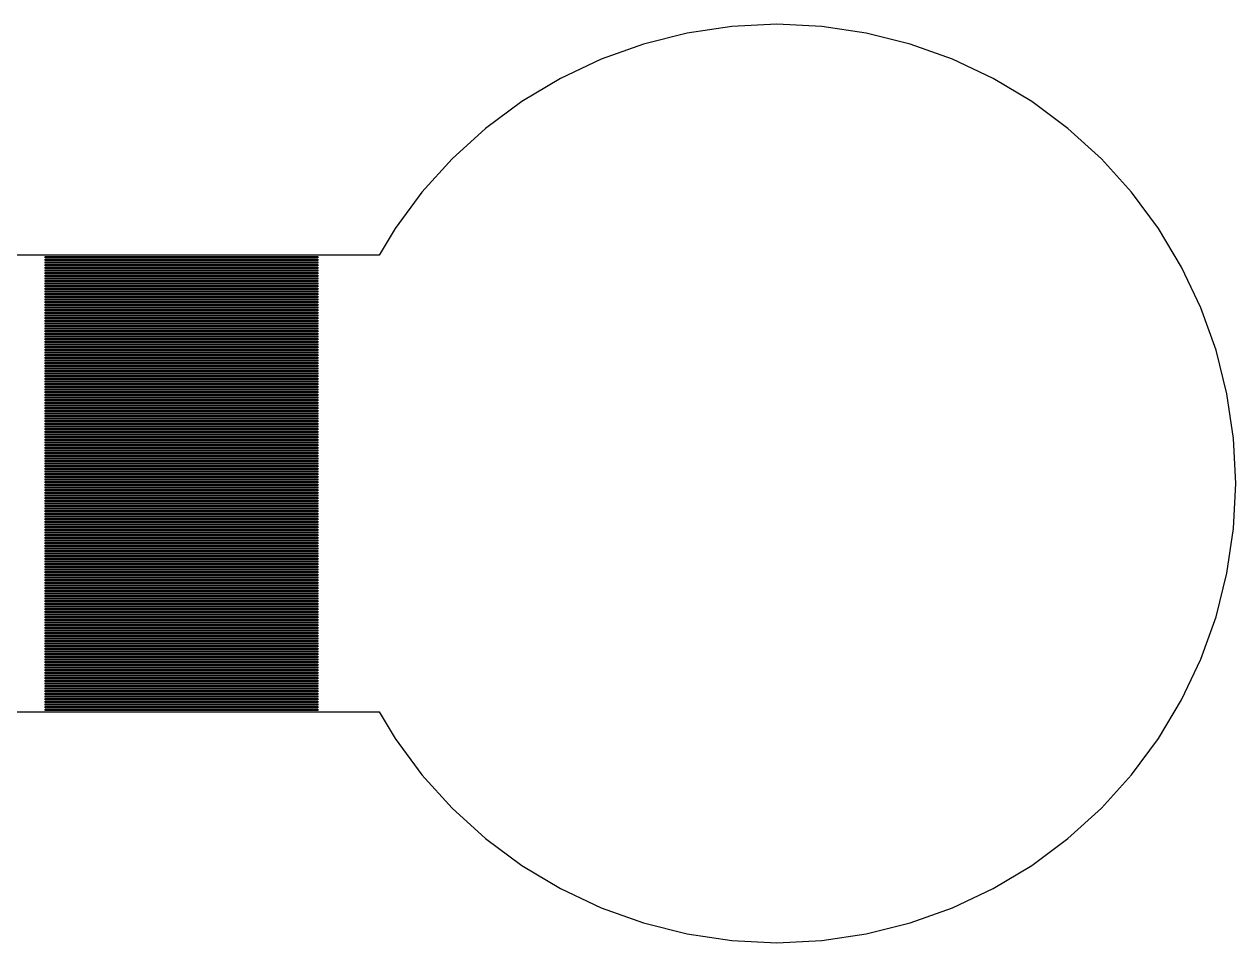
# Model space of a CAD drawing. Extents: x 0 to 105, y -4 to 66.
# Drawn here: x 24.31 to 33.47, y 5.03 to 11.97 of the extents above; entities that cross this region are included whole.
import ezdxf

# ---------------------------------------------------------------- set-up
doc = ezdxf.new("R2010")
doc.units = 0

msp = doc.modelspace()

# ---------------------------------------------------------------- linework, layer by layer
for p, q in [((29.6599, 11.9533), (29.323, 11.9033)), ((30, 11.97), (29.6599, 11.9533)), ((30.3401, 11.9533), (30, 11.97)), ((30.677, 11.9033), (30.3401, 11.9533)), ((28.9927, 11.8206), (28.6721, 11.7059)), ((29.323, 11.9033), (28.9927, 11.8206)), ((31.0073, 11.8206), (30.677, 11.9033)), ((31.3279, 11.7059), (31.0073, 11.8206)), ((28.6721, 11.7059), (28.3642, 11.5603)), ((31.6357, 11.5603), (31.3279, 11.7059)), ((28.3642, 11.5603), (28.0722, 11.3852)), ((31.9278, 11.3852), (31.6357, 11.5603)), ((28.0722, 11.3852), (27.7986, 11.1823)), ((32.2013, 11.1823), (31.9278, 11.3852)), ((27.7986, 11.1823), (27.5463, 10.9537)), ((32.4537, 10.9537), (32.2013, 11.1823)), ((27.5463, 10.9537), (27.3176, 10.7013)), ((32.6823, 10.7013), (32.4537, 10.9537)), ((27.3176, 10.7013), (27.1148, 10.4278)), ((32.8852, 10.4278), (32.6823, 10.7013)), ((27.1148, 10.4278), (26.9932, 10.225)), ((33.0603, 10.1357), (32.8852, 10.4278)), ((26.9932, 10.225), (24.0068, 10.225)), ((24.47, 10.205), (24.47, 10.215)), ((24.47, 10.215), (26.53, 10.215)), ((26.53, 10.205), (24.47, 10.205)), ((24.47, 10.185), (24.47, 10.195)), ((24.47, 10.195), (26.53, 10.195)), ((26.53, 10.185), (24.47, 10.185)), ((24.47, 10.165), (24.47, 10.175)), ((24.47, 10.175), (26.53, 10.175)), ((26.53, 10.215), (26.53, 10.205)), ((26.53, 10.195), (26.53, 10.185)), ((26.53, 10.175), (26.53, 10.165)), ((26.53, 10.165), (24.47, 10.165)), ((24.47, 10.145), (24.47, 10.155)), ((24.47, 10.155), (26.53, 10.155)), ((26.53, 10.145), (24.47, 10.145)), ((24.47, 10.125), (24.47, 10.135)), ((24.47, 10.135), (26.53, 10.135)), ((26.53, 10.125), (24.47, 10.125)), ((24.47, 10.105), (24.47, 10.115)), ((24.47, 10.115), (26.53, 10.115)), ((26.53, 10.105), (24.47, 10.105)), ((24.47, 10.085), (24.47, 10.095)), ((24.47, 10.095), (26.53, 10.095)), ((26.53, 10.085), (24.47, 10.085)), ((26.53, 10.155), (26.53, 10.145)), ((26.53, 10.135), (26.53, 10.125)), ((26.53, 10.115), (26.53, 10.105)), ((26.53, 10.095), (26.53, 10.085)), ((33.2059, 9.82791), (33.0603, 10.1357)), ((24.47, 10.065), (24.47, 10.075)), ((24.47, 10.075), (26.53, 10.075)), ((26.53, 10.065), (24.47, 10.065)), ((24.47, 10.045), (24.47, 10.055)), ((24.47, 10.055), (26.53, 10.055)), ((26.53, 10.045), (24.47, 10.045)), ((24.47, 10.025), (24.47, 10.035)), ((24.47, 10.035), (26.53, 10.035)), ((26.53, 10.025), (24.47, 10.025)), ((24.47, 10.005), (24.47, 10.015)), ((24.47, 10.015), (26.53, 10.015)), ((26.53, 10.005), (24.47, 10.005)), ((24.47, 9.98499), (24.47, 9.995)), ((24.47, 9.995), (26.53, 9.995)), ((26.53, 9.98499), (24.47, 9.98499)), ((26.53, 10.075), (26.53, 10.065)), ((26.53, 10.055), (26.53, 10.045)), ((26.53, 10.035), (26.53, 10.025)), ((26.53, 10.015), (26.53, 10.005)), ((26.53, 9.995), (26.53, 9.98499)), ((24.47, 9.965), (24.47, 9.97499)), ((24.47, 9.97499), (26.53, 9.97499)), ((26.53, 9.965), (24.47, 9.965)), ((24.47, 9.94499), (24.47, 9.95499)), ((24.47, 9.95499), (26.53, 9.95499)), ((26.53, 9.94499), (24.47, 9.94499)), ((24.47, 9.92499), (24.47, 9.935)), ((24.47, 9.935), (26.53, 9.935)), ((26.53, 9.92499), (24.47, 9.92499)), ((24.47, 9.905), (24.47, 9.91499)), ((24.47, 9.91499), (26.53, 9.91499)), ((26.53, 9.905), (24.47, 9.905)), ((24.47, 9.88499), (24.47, 9.89499)), ((24.47, 9.89499), (26.53, 9.89499)), ((26.53, 9.97499), (26.53, 9.965)), ((26.53, 9.95499), (26.53, 9.94499)), ((26.53, 9.935), (26.53, 9.92499)), ((26.53, 9.91499), (26.53, 9.905)), ((26.53, 9.89499), (26.53, 9.88499)), ((26.53, 9.88499), (24.47, 9.88499)), ((24.47, 9.86499), (24.47, 9.875)), ((24.47, 9.875), (26.53, 9.875)), ((26.53, 9.86499), (24.47, 9.86499)), ((24.47, 9.84499), (24.47, 9.855)), ((24.47, 9.855), (26.53, 9.855)), ((26.53, 9.84499), (24.47, 9.84499)), ((24.47, 9.825), (24.47, 9.83499)), ((24.47, 9.83499), (26.53, 9.83499)), ((26.53, 9.825), (24.47, 9.825)), ((24.47, 9.80499), (24.47, 9.81499)), ((24.47, 9.81499), (26.53, 9.81499)), ((26.53, 9.80499), (24.47, 9.80499)), ((26.53, 9.875), (26.53, 9.86499)), ((26.53, 9.855), (26.53, 9.84499)), ((26.53, 9.83499), (26.53, 9.825)), ((26.53, 9.81499), (26.53, 9.80499)), ((33.3206, 9.50728), (33.2059, 9.82791)), ((24.47, 9.78499), (24.47, 9.795)), ((24.47, 9.795), (26.53, 9.795)), ((26.53, 9.78499), (24.47, 9.78499)), ((24.47, 9.765), (24.47, 9.77499)), ((24.47, 9.77499), (26.53, 9.77499)), ((26.53, 9.765), (24.47, 9.765)), ((24.47, 9.745), (24.47, 9.75499)), ((24.47, 9.75499), (26.53, 9.75499)), ((26.53, 9.745), (24.47, 9.745)), ((24.47, 9.72499), (24.47, 9.73499)), ((24.47, 9.73499), (26.53, 9.73499)), ((26.53, 9.72499), (24.47, 9.72499)), ((24.47, 9.70499), (24.47, 9.715)), ((24.47, 9.715), (26.53, 9.715)), ((26.53, 9.795), (26.53, 9.78499)), ((26.53, 9.77499), (26.53, 9.765)), ((26.53, 9.75499), (26.53, 9.745)), ((26.53, 9.73499), (26.53, 9.72499)), ((26.53, 9.715), (26.53, 9.70499)), ((26.53, 9.70499), (24.47, 9.70499)), ((24.47, 9.685), (24.47, 9.69499)), ((24.47, 9.69499), (26.53, 9.69499)), ((26.53, 9.685), (24.47, 9.685)), ((24.47, 9.66499), (24.47, 9.67499)), ((24.47, 9.67499), (26.53, 9.67499)), ((26.53, 9.66499), (24.47, 9.66499)), ((24.47, 9.64499), (24.47, 9.655)), ((24.47, 9.655), (26.53, 9.655)), ((26.53, 9.64499), (24.47, 9.64499)), ((24.47, 9.625), (24.47, 9.63499)), ((24.47, 9.63499), (26.53, 9.63499)), ((26.53, 9.625), (24.47, 9.625)), ((26.53, 9.69499), (26.53, 9.685)), ((26.53, 9.67499), (26.53, 9.66499)), ((26.53, 9.655), (26.53, 9.64499)), ((26.53, 9.63499), (26.53, 9.625)), ((24.47, 9.605), (24.47, 9.61499)), ((24.47, 9.61499), (26.53, 9.61499)), ((26.53, 9.605), (24.47, 9.605)), ((24.47, 9.58499), (24.47, 9.59499)), ((24.47, 9.59499), (26.53, 9.59499)), ((26.53, 9.58499), (24.47, 9.58499)), ((24.47, 9.56499), (24.47, 9.575)), ((24.47, 9.575), (26.53, 9.575)), ((26.53, 9.56499), (24.47, 9.56499)), ((24.47, 9.545), (24.47, 9.55499)), ((24.47, 9.55499), (26.53, 9.55499)), ((26.53, 9.545), (24.47, 9.545)), ((24.47, 9.52499), (24.47, 9.53499)), ((24.47, 9.53499), (26.53, 9.53499)), ((26.53, 9.61499), (26.53, 9.605)), ((26.53, 9.59499), (26.53, 9.58499)), ((26.53, 9.575), (26.53, 9.56499)), ((26.53, 9.55499), (26.53, 9.545)), ((26.53, 9.53499), (26.53, 9.52499)), ((26.53, 9.52499), (24.47, 9.52499)), ((24.47, 9.50499), (24.47, 9.515)), ((24.47, 9.515), (26.53, 9.515)), ((26.53, 9.50499), (24.47, 9.50499)), ((24.47, 9.48499), (24.47, 9.495)), ((24.47, 9.495), (26.53, 9.495)), ((26.53, 9.48499), (24.47, 9.48499)), ((24.47, 9.465), (24.47, 9.47499)), ((24.47, 9.47499), (26.53, 9.47499)), ((26.53, 9.465), (24.47, 9.465)), ((24.47, 9.44499), (24.47, 9.45499)), ((24.47, 9.45499), (26.53, 9.45499)), ((26.53, 9.44499), (24.47, 9.44499)), ((24.47, 9.42499), (24.47, 9.435)), ((24.47, 9.435), (26.53, 9.435)), ((26.53, 9.515), (26.53, 9.50499)), ((26.53, 9.495), (26.53, 9.48499)), ((26.53, 9.47499), (26.53, 9.465)), ((26.53, 9.45499), (26.53, 9.44499)), ((26.53, 9.435), (26.53, 9.42499)), ((33.4033, 9.17696), (33.3206, 9.50728)), ((26.53, 9.42499), (24.47, 9.42499)), ((24.47, 9.405), (24.47, 9.41499)), ((24.47, 9.41499), (26.53, 9.41499)), ((26.53, 9.405), (24.47, 9.405)), ((24.47, 9.38499), (24.47, 9.39499)), ((24.47, 9.39499), (26.53, 9.39499)), ((26.53, 9.38499), (24.47, 9.38499)), ((24.47, 9.36499), (24.47, 9.375)), ((24.47, 9.375), (26.53, 9.375)), ((26.53, 9.36499), (24.47, 9.36499)), ((24.47, 9.34499), (24.47, 9.355)), ((24.47, 9.355), (26.53, 9.355)), ((26.53, 9.34499), (24.47, 9.34499)), ((26.53, 9.41499), (26.53, 9.405)), ((26.53, 9.39499), (26.53, 9.38499)), ((26.53, 9.375), (26.53, 9.36499)), ((26.53, 9.355), (26.53, 9.34499)), ((24.47, 9.325), (24.47, 9.33499)), ((24.47, 9.33499), (26.53, 9.33499)), ((26.53, 9.325), (24.47, 9.325)), ((24.47, 9.30499), (24.47, 9.31499)), ((24.47, 9.31499), (26.53, 9.31499)), ((26.53, 9.30499), (24.47, 9.30499)), ((24.47, 9.28499), (24.47, 9.295)), ((24.47, 9.295), (26.53, 9.295)), ((26.53, 9.28499), (24.47, 9.28499)), ((24.47, 9.265), (24.47, 9.27499)), ((24.47, 9.27499), (26.53, 9.27499)), ((26.53, 9.265), (24.47, 9.265)), ((24.47, 9.245), (24.47, 9.25499)), ((24.47, 9.25499), (26.53, 9.25499)), ((26.53, 9.33499), (26.53, 9.325)), ((26.53, 9.31499), (26.53, 9.30499)), ((26.53, 9.295), (26.53, 9.28499)), ((26.53, 9.27499), (26.53, 9.265)), ((26.53, 9.25499), (26.53, 9.245)), ((26.53, 9.245), (24.47, 9.245)), ((24.47, 9.22499), (24.47, 9.23499)), ((24.47, 9.23499), (26.53, 9.23499)), ((26.53, 9.22499), (24.47, 9.22499)), ((24.47, 9.20499), (24.47, 9.215)), ((24.47, 9.215), (26.53, 9.215)), ((26.53, 9.20499), (24.47, 9.20499)), ((24.47, 9.185), (24.47, 9.19499)), ((24.47, 9.19499), (26.53, 9.19499)), ((26.53, 9.185), (24.47, 9.185)), ((24.47, 9.16499), (24.47, 9.17499)), ((24.47, 9.17499), (26.53, 9.17499)), ((26.53, 9.16499), (24.47, 9.16499)), ((26.53, 9.23499), (26.53, 9.22499)), ((26.53, 9.215), (26.53, 9.20499)), ((26.53, 9.19499), (26.53, 9.185)), ((26.53, 9.17499), (26.53, 9.16499)), ((33.4533, 8.84012), (33.4033, 9.17696)), ((24.47, 9.14499), (24.47, 9.155)), ((24.47, 9.155), (26.53, 9.155)), ((26.53, 9.14499), (24.47, 9.14499)), ((24.47, 9.125), (24.47, 9.13499)), ((24.47, 9.13499), (26.53, 9.13499)), ((26.53, 9.125), (24.47, 9.125)), ((24.47, 9.105), (24.47, 9.11499)), ((24.47, 9.11499), (26.53, 9.11499)), ((26.53, 9.105), (24.47, 9.105)), ((24.47, 9.08499), (24.47, 9.09499)), ((24.47, 9.09499), (26.53, 9.09499)), ((26.53, 9.08499), (24.47, 9.08499)), ((24.47, 9.06499), (24.47, 9.075)), ((24.47, 9.075), (26.53, 9.075)), ((26.53, 9.155), (26.53, 9.14499)), ((26.53, 9.13499), (26.53, 9.125)), ((26.53, 9.11499), (26.53, 9.105)), ((26.53, 9.09499), (26.53, 9.08499)), ((26.53, 9.075), (26.53, 9.06499)), ((26.53, 9.06499), (24.47, 9.06499)), ((24.47, 9.045), (24.47, 9.05499)), ((24.47, 9.05499), (26.53, 9.05499)), ((26.53, 9.045), (24.47, 9.045)), ((24.47, 9.02499), (24.47, 9.03499)), ((24.47, 9.03499), (26.53, 9.03499)), ((26.53, 9.02499), (24.47, 9.02499)), ((24.47, 9.00499), (24.47, 9.015)), ((24.47, 9.015), (26.53, 9.015)), ((26.53, 9.00499), (24.47, 9.00499)), ((24.47, 8.98499), (24.47, 8.995)), ((24.47, 8.995), (26.53, 8.995)), ((26.53, 8.98499), (24.47, 8.98499)), ((26.53, 9.05499), (26.53, 9.045)), ((26.53, 9.03499), (26.53, 9.02499)), ((26.53, 9.015), (26.53, 9.00499)), ((26.53, 8.995), (26.53, 8.98499)), ((24.47, 8.965), (24.47, 8.97499)), ((24.47, 8.97499), (26.53, 8.97499)), ((26.53, 8.965), (24.47, 8.965)), ((24.47, 8.94499), (24.47, 8.95499)), ((24.47, 8.95499), (26.53, 8.95499)), ((26.53, 8.94499), (24.47, 8.94499)), ((24.47, 8.92499), (24.47, 8.935)), ((24.47, 8.935), (26.53, 8.935)), ((26.53, 8.92499), (24.47, 8.92499)), ((24.47, 8.905), (24.47, 8.91499)), ((24.47, 8.91499), (26.53, 8.91499)), ((26.53, 8.905), (24.47, 8.905)), ((24.47, 8.88499), (24.47, 8.89499)), ((24.47, 8.89499), (26.53, 8.89499)), ((26.53, 8.88499), (24.47, 8.88499)), ((26.53, 8.97499), (26.53, 8.965)), ((26.53, 8.95499), (26.53, 8.94499)), ((26.53, 8.935), (26.53, 8.92499)), ((26.53, 8.91499), (26.53, 8.905)), ((26.53, 8.89499), (26.53, 8.88499)), ((24.47, 8.86499), (24.47, 8.875)), ((24.47, 8.875), (26.53, 8.875)), ((26.53, 8.86499), (24.47, 8.86499)), ((24.47, 8.84499), (24.47, 8.855)), ((24.47, 8.855), (26.53, 8.855)), ((26.53, 8.84499), (24.47, 8.84499)), ((24.47, 8.825), (24.47, 8.83499)), ((24.47, 8.83499), (26.53, 8.83499)), ((26.53, 8.825), (24.47, 8.825)), ((24.47, 8.80499), (24.47, 8.81499)), ((24.47, 8.81499), (26.53, 8.81499)), ((26.53, 8.80499), (24.47, 8.80499)), ((24.47, 8.78499), (24.47, 8.795)), ((24.47, 8.795), (26.53, 8.795)), ((26.53, 8.875), (26.53, 8.86499)), ((26.53, 8.855), (26.53, 8.84499)), ((26.53, 8.83499), (26.53, 8.825)), ((26.53, 8.81499), (26.53, 8.80499)), ((26.53, 8.795), (26.53, 8.78499)), ((33.47, 8.5), (33.4533, 8.84012)), ((26.53, 8.78499), (24.47, 8.78499)), ((24.47, 8.765), (24.47, 8.77499)), ((24.47, 8.77499), (26.53, 8.77499)), ((26.53, 8.765), (24.47, 8.765)), ((24.47, 8.745), (24.47, 8.75499)), ((24.47, 8.75499), (26.53, 8.75499)), ((26.53, 8.745), (24.47, 8.745)), ((24.47, 8.72499), (24.47, 8.73499)), ((24.47, 8.73499), (26.53, 8.73499)), ((26.53, 8.72499), (24.47, 8.72499)), ((24.47, 8.70499), (24.47, 8.715)), ((24.47, 8.715), (26.53, 8.715)), ((26.53, 8.70499), (24.47, 8.70499)), ((26.53, 8.77499), (26.53, 8.765)), ((26.53, 8.75499), (26.53, 8.745)), ((26.53, 8.73499), (26.53, 8.72499)), ((26.53, 8.715), (26.53, 8.70499)), ((24.47, 8.685), (24.47, 8.69499)), ((24.47, 8.69499), (26.53, 8.69499)), ((26.53, 8.685), (24.47, 8.685)), ((24.47, 8.66499), (24.47, 8.67499)), ((24.47, 8.67499), (26.53, 8.67499)), ((26.53, 8.66499), (24.47, 8.66499)), ((24.47, 8.64499), (24.47, 8.655)), ((24.47, 8.655), (26.53, 8.655)), ((26.53, 8.64499), (24.47, 8.64499)), ((24.47, 8.625), (24.47, 8.63499)), ((24.47, 8.63499), (26.53, 8.63499)), ((26.53, 8.625), (24.47, 8.625)), ((24.47, 8.605), (24.47, 8.61499)), ((24.47, 8.61499), (26.53, 8.61499)), ((26.53, 8.69499), (26.53, 8.685)), ((26.53, 8.67499), (26.53, 8.66499)), ((26.53, 8.655), (26.53, 8.64499)), ((26.53, 8.63499), (26.53, 8.625)), ((26.53, 8.61499), (26.53, 8.605)), ((26.53, 8.605), (24.47, 8.605)), ((24.47, 8.58499), (24.47, 8.59499)), ((24.47, 8.59499), (26.53, 8.59499)), ((26.53, 8.58499), (24.47, 8.58499)), ((24.47, 8.56499), (24.47, 8.575)), ((24.47, 8.575), (26.53, 8.575)), ((26.53, 8.56499), (24.47, 8.56499)), ((24.47, 8.545), (24.47, 8.55499)), ((24.47, 8.55499), (26.53, 8.55499)), ((26.53, 8.545), (24.47, 8.545)), ((24.47, 8.52499), (24.47, 8.53499)), ((24.47, 8.53499), (26.53, 8.53499)), ((26.53, 8.52499), (24.47, 8.52499)), ((26.53, 8.59499), (26.53, 8.58499)), ((26.53, 8.575), (26.53, 8.56499)), ((26.53, 8.55499), (26.53, 8.545)), ((26.53, 8.53499), (26.53, 8.52499)), ((24.47, 8.50499), (24.47, 8.515)), ((24.47, 8.515), (26.53, 8.515)), ((26.53, 8.50499), (24.47, 8.50499)), ((24.47, 8.485), (24.47, 8.49501)), ((24.47, 8.49501), (26.53, 8.49501)), ((26.53, 8.485), (24.47, 8.485)), ((24.47, 8.46501), (24.47, 8.47501)), ((24.47, 8.47501), (26.53, 8.47501)), ((26.53, 8.46501), (24.47, 8.46501)), ((24.47, 8.44501), (24.47, 8.455)), ((24.47, 8.455), (26.53, 8.455)), ((26.53, 8.44501), (24.47, 8.44501)), ((24.47, 8.425), (24.47, 8.43501)), ((24.47, 8.43501), (26.53, 8.43501)), ((26.53, 8.515), (26.53, 8.50499)), ((26.53, 8.49501), (26.53, 8.485)), ((26.53, 8.47501), (26.53, 8.46501)), ((26.53, 8.455), (26.53, 8.44501)), ((26.53, 8.43501), (26.53, 8.425)), ((33.4533, 8.15988), (33.47, 8.5)), ((26.53, 8.425), (24.47, 8.425)), ((24.47, 8.40501), (24.47, 8.41501)), ((24.47, 8.41501), (26.53, 8.41501)), ((26.53, 8.40501), (24.47, 8.40501)), ((24.47, 8.38501), (24.47, 8.395)), ((24.47, 8.395), (26.53, 8.395)), ((26.53, 8.38501), (24.47, 8.38501)), ((24.47, 8.36501), (24.47, 8.375)), ((24.47, 8.375), (26.53, 8.375)), ((26.53, 8.36501), (24.47, 8.36501)), ((24.47, 8.345), (24.47, 8.35501)), ((24.47, 8.35501), (26.53, 8.35501)), ((26.53, 8.345), (24.47, 8.345)), ((26.53, 8.41501), (26.53, 8.40501)), ((26.53, 8.395), (26.53, 8.38501)), ((26.53, 8.375), (26.53, 8.36501)), ((26.53, 8.35501), (26.53, 8.345)), ((24.47, 8.32501), (24.47, 8.33501)), ((24.47, 8.33501), (26.53, 8.33501)), ((26.53, 8.32501), (24.47, 8.32501)), ((24.47, 8.30501), (24.47, 8.315)), ((24.47, 8.315), (26.53, 8.315)), ((26.53, 8.30501), (24.47, 8.30501)), ((24.47, 8.285), (24.47, 8.29501)), ((24.47, 8.29501), (26.53, 8.29501)), ((26.53, 8.285), (24.47, 8.285)), ((24.47, 8.26501), (24.47, 8.27501)), ((24.47, 8.27501), (26.53, 8.27501)), ((26.53, 8.26501), (24.47, 8.26501)), ((24.47, 8.24501), (24.47, 8.255)), ((24.47, 8.255), (26.53, 8.255)), ((26.53, 8.24501), (24.47, 8.24501)), ((26.53, 8.33501), (26.53, 8.32501)), ((26.53, 8.315), (26.53, 8.30501)), ((26.53, 8.29501), (26.53, 8.285)), ((26.53, 8.27501), (26.53, 8.26501)), ((26.53, 8.255), (26.53, 8.24501)), ((24.47, 8.22501), (24.47, 8.235)), ((24.47, 8.235), (26.53, 8.235)), ((26.53, 8.22501), (24.47, 8.22501)), ((24.47, 8.205), (24.47, 8.21501)), ((24.47, 8.21501), (26.53, 8.21501)), ((26.53, 8.205), (24.47, 8.205)), ((24.47, 8.18501), (24.47, 8.19501)), ((24.47, 8.19501), (26.53, 8.19501)), ((26.53, 8.18501), (24.47, 8.18501)), ((24.47, 8.16501), (24.47, 8.175)), ((24.47, 8.175), (26.53, 8.175)), ((26.53, 8.16501), (24.47, 8.16501)), ((24.47, 8.145), (24.47, 8.15501)), ((24.47, 8.15501), (26.53, 8.15501)), ((26.53, 8.235), (26.53, 8.22501)), ((26.53, 8.21501), (26.53, 8.205)), ((26.53, 8.19501), (26.53, 8.18501)), ((26.53, 8.175), (26.53, 8.16501)), ((26.53, 8.15501), (26.53, 8.145)), ((33.4033, 7.82304), (33.4533, 8.15988)), ((26.53, 8.145), (24.47, 8.145)), ((24.47, 8.125), (24.47, 8.13501)), ((24.47, 8.13501), (26.53, 8.13501)), ((26.53, 8.125), (24.47, 8.125)), ((24.47, 8.10501), (24.47, 8.11501)), ((24.47, 8.11501), (26.53, 8.11501)), ((26.53, 8.10501), (24.47, 8.10501)), ((24.47, 8.08501), (24.47, 8.095)), ((24.47, 8.095), (26.53, 8.095)), ((26.53, 8.08501), (24.47, 8.08501)), ((24.47, 8.065), (24.47, 8.07501)), ((24.47, 8.07501), (26.53, 8.07501)), ((26.53, 8.065), (24.47, 8.065)), ((26.53, 8.13501), (26.53, 8.125)), ((26.53, 8.11501), (26.53, 8.10501)), ((26.53, 8.095), (26.53, 8.08501)), ((26.53, 8.07501), (26.53, 8.065)), ((24.47, 8.04501), (24.47, 8.05501)), ((24.47, 8.05501), (26.53, 8.05501)), ((26.53, 8.04501), (24.47, 8.04501)), ((24.47, 8.02501), (24.47, 8.035)), ((24.47, 8.035), (26.53, 8.035)), ((26.53, 8.02501), (24.47, 8.02501)), ((24.47, 8.005), (24.47, 8.01501)), ((24.47, 8.01501), (26.53, 8.01501)), ((26.53, 8.005), (24.47, 8.005)), ((24.47, 7.985), (24.47, 7.99501)), ((24.47, 7.99501), (26.53, 7.99501)), ((26.53, 7.985), (24.47, 7.985)), ((24.47, 7.96501), (24.47, 7.97501)), ((24.47, 7.97501), (26.53, 7.97501)), ((26.53, 8.05501), (26.53, 8.04501)), ((26.53, 8.035), (26.53, 8.02501)), ((26.53, 8.01501), (26.53, 8.005)), ((26.53, 7.99501), (26.53, 7.985)), ((26.53, 7.97501), (26.53, 7.96501)), ((26.53, 7.96501), (24.47, 7.96501)), ((24.47, 7.94501), (24.47, 7.955)), ((24.47, 7.955), (26.53, 7.955)), ((26.53, 7.94501), (24.47, 7.94501)), ((24.47, 7.925), (24.47, 7.93501)), ((24.47, 7.93501), (26.53, 7.93501)), ((26.53, 7.925), (24.47, 7.925)), ((24.47, 7.90501), (24.47, 7.91501)), ((24.47, 7.91501), (26.53, 7.91501)), ((26.53, 7.90501), (24.47, 7.90501)), ((24.47, 7.88501), (24.47, 7.895)), ((24.47, 7.895), (26.53, 7.895)), ((26.53, 7.88501), (24.47, 7.88501)), ((26.53, 7.955), (26.53, 7.94501)), ((26.53, 7.93501), (26.53, 7.925)), ((26.53, 7.91501), (26.53, 7.90501)), ((26.53, 7.895), (26.53, 7.88501)), ((24.47, 7.86501), (24.47, 7.875)), ((24.47, 7.875), (26.53, 7.875)), ((26.53, 7.86501), (24.47, 7.86501)), ((24.47, 7.845), (24.47, 7.85501)), ((24.47, 7.85501), (26.53, 7.85501)), ((26.53, 7.845), (24.47, 7.845)), ((24.47, 7.82501), (24.47, 7.83501)), ((24.47, 7.83501), (26.53, 7.83501)), ((26.53, 7.82501), (24.47, 7.82501)), ((24.47, 7.80501), (24.47, 7.815)), ((24.47, 7.815), (26.53, 7.815)), ((26.53, 7.80501), (24.47, 7.80501)), ((24.47, 7.785), (24.47, 7.79501)), ((24.47, 7.79501), (26.53, 7.79501)), ((26.53, 7.875), (26.53, 7.86501)), ((26.53, 7.85501), (26.53, 7.845)), ((26.53, 7.83501), (26.53, 7.82501)), ((26.53, 7.815), (26.53, 7.80501)), ((26.53, 7.79501), (26.53, 7.785)), ((33.3206, 7.49272), (33.4033, 7.82304)), ((26.53, 7.785), (24.47, 7.785)), ((24.47, 7.76501), (24.47, 7.77501)), ((24.47, 7.77501), (26.53, 7.77501)), ((26.53, 7.76501), (24.47, 7.76501)), ((24.47, 7.74501), (24.47, 7.755)), ((24.47, 7.755), (26.53, 7.755)), ((26.53, 7.74501), (24.47, 7.74501)), ((24.47, 7.72501), (24.47, 7.735)), ((24.47, 7.735), (26.53, 7.735)), ((26.53, 7.72501), (24.47, 7.72501)), ((24.47, 7.705), (24.47, 7.71501)), ((24.47, 7.71501), (26.53, 7.71501)), ((26.53, 7.705), (24.47, 7.705)), ((24.47, 7.68501), (24.47, 7.69501)), ((24.47, 7.69501), (26.53, 7.69501)), ((26.53, 7.77501), (26.53, 7.76501)), ((26.53, 7.755), (26.53, 7.74501)), ((26.53, 7.735), (26.53, 7.72501)), ((26.53, 7.71501), (26.53, 7.705)), ((26.53, 7.69501), (26.53, 7.68501)), ((26.53, 7.68501), (24.47, 7.68501)), ((24.47, 7.66501), (24.47, 7.675)), ((24.47, 7.675), (26.53, 7.675)), ((26.53, 7.66501), (24.47, 7.66501)), ((24.47, 7.645), (24.47, 7.65501)), ((24.47, 7.65501), (26.53, 7.65501)), ((26.53, 7.645), (24.47, 7.645)), ((24.47, 7.625), (24.47, 7.63501)), ((24.47, 7.63501), (26.53, 7.63501)), ((26.53, 7.625), (24.47, 7.625)), ((24.47, 7.60501), (24.47, 7.61501)), ((24.47, 7.61501), (26.53, 7.61501)), ((26.53, 7.60501), (24.47, 7.60501)), ((26.53, 7.675), (26.53, 7.66501)), ((26.53, 7.65501), (26.53, 7.645)), ((26.53, 7.63501), (26.53, 7.625)), ((26.53, 7.61501), (26.53, 7.60501)), ((24.47, 7.58501), (24.47, 7.595)), ((24.47, 7.595), (26.53, 7.595)), ((26.53, 7.58501), (24.47, 7.58501)), ((24.47, 7.565), (24.47, 7.57501)), ((24.47, 7.57501), (26.53, 7.57501)), ((26.53, 7.565), (24.47, 7.565)), ((24.47, 7.54501), (24.47, 7.55501)), ((24.47, 7.55501), (26.53, 7.55501)), ((26.53, 7.54501), (24.47, 7.54501)), ((24.47, 7.52501), (24.47, 7.535)), ((24.47, 7.535), (26.53, 7.535)), ((26.53, 7.52501), (24.47, 7.52501)), ((24.47, 7.505), (24.47, 7.51501)), ((24.47, 7.51501), (26.53, 7.51501)), ((26.53, 7.595), (26.53, 7.58501)), ((26.53, 7.57501), (26.53, 7.565)), ((26.53, 7.55501), (26.53, 7.54501)), ((26.53, 7.535), (26.53, 7.52501)), ((26.53, 7.51501), (26.53, 7.505)), ((26.53, 7.505), (24.47, 7.505)), ((24.47, 7.485), (24.47, 7.49501)), ((24.47, 7.49501), (26.53, 7.49501)), ((26.53, 7.485), (24.47, 7.485)), ((24.47, 7.46501), (24.47, 7.47501)), ((24.47, 7.47501), (26.53, 7.47501)), ((26.53, 7.46501), (24.47, 7.46501)), ((24.47, 7.44501), (24.47, 7.455)), ((24.47, 7.455), (26.53, 7.455)), ((26.53, 7.44501), (24.47, 7.44501)), ((24.47, 7.425), (24.47, 7.43501)), ((24.47, 7.43501), (26.53, 7.43501)), ((26.53, 7.425), (24.47, 7.425)), ((26.53, 7.49501), (26.53, 7.485)), ((26.53, 7.47501), (26.53, 7.46501)), ((26.53, 7.455), (26.53, 7.44501)), ((26.53, 7.43501), (26.53, 7.425)), ((33.2059, 7.17209), (33.3206, 7.49272)), ((24.47, 7.40501), (24.47, 7.41501)), ((24.47, 7.41501), (26.53, 7.41501)), ((26.53, 7.40501), (24.47, 7.40501)), ((24.47, 7.38501), (24.47, 7.395)), ((24.47, 7.395), (26.53, 7.395)), ((26.53, 7.38501), (24.47, 7.38501)), ((24.47, 7.36501), (24.47, 7.375)), ((24.47, 7.375), (26.53, 7.375)), ((26.53, 7.36501), (24.47, 7.36501)), ((24.47, 7.345), (24.47, 7.35501)), ((24.47, 7.35501), (26.53, 7.35501)), ((26.53, 7.345), (24.47, 7.345)), ((24.47, 7.32501), (24.47, 7.33501)), ((24.47, 7.33501), (26.53, 7.33501)), ((26.53, 7.41501), (26.53, 7.40501)), ((26.53, 7.395), (26.53, 7.38501)), ((26.53, 7.375), (26.53, 7.36501)), ((26.53, 7.35501), (26.53, 7.345)), ((26.53, 7.33501), (26.53, 7.32501)), ((26.53, 7.32501), (24.47, 7.32501)), ((24.47, 7.30501), (24.47, 7.315)), ((24.47, 7.315), (26.53, 7.315)), ((26.53, 7.30501), (24.47, 7.30501)), ((24.47, 7.285), (24.47, 7.29501)), ((24.47, 7.29501), (26.53, 7.29501)), ((26.53, 7.285), (24.47, 7.285)), ((24.47, 7.26501), (24.47, 7.27501)), ((24.47, 7.27501), (26.53, 7.27501)), ((26.53, 7.26501), (24.47, 7.26501)), ((24.47, 7.24501), (24.47, 7.255)), ((24.47, 7.255), (26.53, 7.255)), ((26.53, 7.24501), (24.47, 7.24501)), ((26.53, 7.315), (26.53, 7.30501)), ((26.53, 7.29501), (26.53, 7.285)), ((26.53, 7.27501), (26.53, 7.26501)), ((26.53, 7.255), (26.53, 7.24501)), ((24.47, 7.22501), (24.47, 7.235)), ((24.47, 7.235), (26.53, 7.235)), ((26.53, 7.22501), (24.47, 7.22501)), ((24.47, 7.205), (24.47, 7.21501)), ((24.47, 7.21501), (26.53, 7.21501)), ((26.53, 7.205), (24.47, 7.205)), ((24.47, 7.18501), (24.47, 7.19501)), ((24.47, 7.19501), (26.53, 7.19501)), ((26.53, 7.18501), (24.47, 7.18501)), ((24.47, 7.16501), (24.47, 7.175)), ((24.47, 7.175), (26.53, 7.175)), ((26.53, 7.16501), (24.47, 7.16501)), ((24.47, 7.145), (24.47, 7.15501)), ((24.47, 7.15501), (26.53, 7.15501)), ((26.53, 7.145), (24.47, 7.145)), ((26.53, 7.235), (26.53, 7.22501)), ((26.53, 7.21501), (26.53, 7.205)), ((26.53, 7.19501), (26.53, 7.18501)), ((26.53, 7.175), (26.53, 7.16501)), ((26.53, 7.15501), (26.53, 7.145)), ((33.0603, 6.86426), (33.2059, 7.17209)), ((24.47, 7.125), (24.47, 7.13501)), ((24.47, 7.13501), (26.53, 7.13501)), ((26.53, 7.125), (24.47, 7.125)), ((24.47, 7.10501), (24.47, 7.11501)), ((24.47, 7.11501), (26.53, 7.11501)), ((26.53, 7.10501), (24.47, 7.10501)), ((24.47, 7.08501), (24.47, 7.095)), ((24.47, 7.095), (26.53, 7.095)), ((26.53, 7.08501), (24.47, 7.08501)), ((24.47, 7.065), (24.47, 7.07501)), ((24.47, 7.07501), (26.53, 7.07501)), ((26.53, 7.065), (24.47, 7.065)), ((24.47, 7.04501), (24.47, 7.05501)), ((24.47, 7.05501), (26.53, 7.05501)), ((26.53, 7.13501), (26.53, 7.125)), ((26.53, 7.11501), (26.53, 7.10501)), ((26.53, 7.095), (26.53, 7.08501)), ((26.53, 7.07501), (26.53, 7.065)), ((26.53, 7.05501), (26.53, 7.04501)), ((26.53, 7.04501), (24.47, 7.04501)), ((24.47, 7.02501), (24.47, 7.035)), ((24.47, 7.035), (26.53, 7.035)), ((26.53, 7.02501), (24.47, 7.02501)), ((24.47, 7.005), (24.47, 7.01501)), ((24.47, 7.01501), (26.53, 7.01501)), ((26.53, 7.005), (24.47, 7.005)), ((24.47, 6.985), (24.47, 6.99501)), ((24.47, 6.99501), (26.53, 6.99501)), ((26.53, 6.985), (24.47, 6.985)), ((24.47, 6.96501), (24.47, 6.97501)), ((24.47, 6.97501), (26.53, 6.97501)), ((26.53, 6.96501), (24.47, 6.96501)), ((26.53, 7.035), (26.53, 7.02501)), ((26.53, 7.01501), (26.53, 7.005)), ((26.53, 6.99501), (26.53, 6.985)), ((26.53, 6.97501), (26.53, 6.96501)), ((24.47, 6.94501), (24.47, 6.955)), ((24.47, 6.955), (26.53, 6.955)), ((26.53, 6.94501), (24.47, 6.94501)), ((24.47, 6.925), (24.47, 6.93501)), ((24.47, 6.93501), (26.53, 6.93501)), ((26.53, 6.925), (24.47, 6.925)), ((24.47, 6.90501), (24.47, 6.91501)), ((24.47, 6.91501), (26.53, 6.91501)), ((26.53, 6.90501), (24.47, 6.90501)), ((24.47, 6.88501), (24.47, 6.895)), ((24.47, 6.895), (26.53, 6.895)), ((26.53, 6.88501), (24.47, 6.88501)), ((24.47, 6.86501), (24.47, 6.875)), ((24.47, 6.875), (26.53, 6.875)), ((26.53, 6.955), (26.53, 6.94501)), ((26.53, 6.93501), (26.53, 6.925)), ((26.53, 6.91501), (26.53, 6.90501)), ((26.53, 6.895), (26.53, 6.88501)), ((26.53, 6.875), (26.53, 6.86501)), ((26.53, 6.86501), (24.47, 6.86501)), ((24.47, 6.845), (24.47, 6.85501)), ((24.47, 6.85501), (26.53, 6.85501)), ((26.53, 6.845), (24.47, 6.845)), ((24.47, 6.82501), (24.47, 6.83501)), ((24.47, 6.83501), (26.53, 6.83501)), ((26.53, 6.82501), (24.47, 6.82501)), ((24.47, 6.80501), (24.47, 6.815)), ((24.47, 6.815), (26.53, 6.815)), ((26.53, 6.80501), (24.47, 6.80501)), ((24.47, 6.785), (24.47, 6.79501)), ((24.47, 6.79501), (26.53, 6.79501)), ((26.53, 6.785), (24.47, 6.785)), ((26.53, 6.85501), (26.53, 6.845)), ((26.53, 6.83501), (26.53, 6.82501)), ((26.53, 6.815), (26.53, 6.80501)), ((26.53, 6.79501), (26.53, 6.785)), ((32.8852, 6.57217), (33.0603, 6.86426)), ((24.0068, 6.77501), (26.9932, 6.77501)), ((26.9932, 6.77501), (27.1148, 6.57217)), ((27.1148, 6.57217), (27.3176, 6.29866)), ((32.6823, 6.29866), (32.8852, 6.57217)), ((27.3176, 6.29866), (27.5463, 6.04634)), ((32.4537, 6.04634), (32.6823, 6.29866)), ((27.5463, 6.04634), (27.7986, 5.81766)), ((32.2013, 5.81766), (32.4537, 6.04634)), ((27.7986, 5.81766), (28.0722, 5.61481)), ((31.9278, 5.61481), (32.2013, 5.81766)), ((28.0722, 5.61481), (28.3642, 5.43974)), ((31.6357, 5.43974), (31.9278, 5.61481)), ((28.3642, 5.43974), (28.6721, 5.29414)), ((31.3279, 5.29414), (31.6357, 5.43974)), ((28.6721, 5.29414), (28.9927, 5.17943)), ((31.0073, 5.17943), (31.3279, 5.29414)), ((28.9927, 5.17943), (29.323, 5.09668)), ((30.677, 5.09668), (31.0073, 5.17943)), ((29.323, 5.09668), (29.6599, 5.04672)), ((29.6599, 5.04672), (30, 5.03001)), ((30, 5.03001), (30.3401, 5.04672)), ((30.3401, 5.04672), (30.677, 5.09668))]:
    msp.add_line(p, q)

doc.saveas('drawing.dxf')
